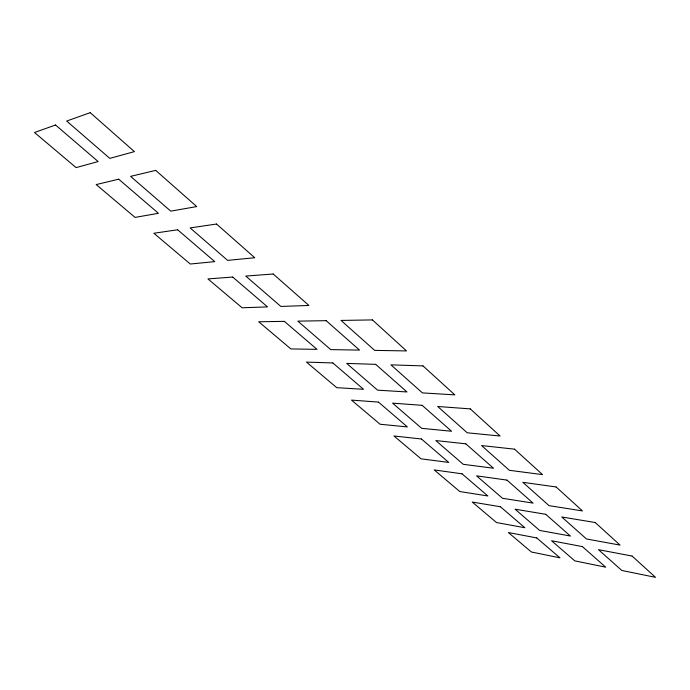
<?xml version="1.0" encoding="UTF-8"?>
<svg xmlns="http://www.w3.org/2000/svg" width="690" height="690" viewBox="0 0 690 690"><rect width="100%" height="100%" fill="white"/><g stroke="black" fill="none" stroke-linecap="round" stroke-linejoin="round"><path stroke-width="1.03" d="M55.545 125.002L34.5 132.497L76.09 167.61L98.153 161.564L55.545 125.002M90.218 112.66L66.671 121.043L109.788 158.372L134.412 151.619L90.218 112.66M118.715 179.202L96.186 184.575L135.067 217.402L158.441 213.296L118.715 179.202M155.699 170.387L130.591 176.373L170.749 211.14L196.736 206.577L155.699 170.387M177.641 229.77L153.87 233.272L190.293 264.02L214.771 261.631L177.641 229.77M216.531 224.026L190.147 227.924L227.64 260.38L254.757 257.732L216.531 224.026M232.737 277.052L207.932 278.915L242.121 307.774L267.522 306.895L232.737 277.052M273.214 274.008L245.769 276.069L280.847 306.438L308.896 305.463L273.214 274.008M284.366 321.35L258.698 321.773L290.852 348.916L317.021 349.373L284.366 321.35M326.146 320.678L297.83 321.135L330.734 349.614L359.533 350.106L326.146 320.678M372.428 319.919L341.032 320.427L374.661 350.373L406.514 350.925L372.428 319.919M332.847 362.957L306.464 362.095L336.763 387.677L363.552 389.307L332.847 362.957M375.688 364.355L346.673 363.406L377.585 390.161L406.988 391.954L375.688 364.355M422.987 365.898L390.928 364.855L422.418 392.895L454.848 394.87L422.987 365.898M378.456 402.098L351.477 400.096L380.087 424.247L407.393 426.929L378.456 402.098M422.159 405.332L392.576 403.141L421.668 428.326L451.57 431.259L422.159 405.332M470.261 408.885L437.667 406.479L467.225 432.794L500.095 436.02L470.261 408.885M421.443 438.987L393.99 435.985L421.029 458.816L448.759 462.421L421.443 438.987M465.828 443.834L435.795 440.556L463.24 464.31L493.514 468.243L465.828 443.834M514.542 449.164L481.56 445.559L509.358 470.304L542.547 474.625L514.542 449.164M462.033 473.814L434.183 469.916L459.79 491.539L487.856 495.972L462.033 473.814M506.952 480.093L476.574 475.85L502.493 498.284L533.059 503.114L506.952 480.093M556.123 486.968L522.839 482.319L549.033 505.641L582.455 510.919L556.123 486.968M500.414 506.745L472.253 502.061L496.533 522.563L524.866 527.729L500.414 506.745M545.747 514.3L515.094 509.194L539.623 530.42L570.406 536.035L545.747 514.3M595.229 522.537L561.746 516.965L586.466 538.968L620.043 545.1L595.229 522.537M536.768 537.941L508.366 532.542L531.421 552.009L559.952 557.831L536.768 537.941M582.394 546.609L551.552 540.753L574.796 560.866L605.725 567.18L582.394 546.609M632.083 556.054L598.48 549.671L621.845 570.475L655.5 577.34L632.083 556.054"/></g></svg>
